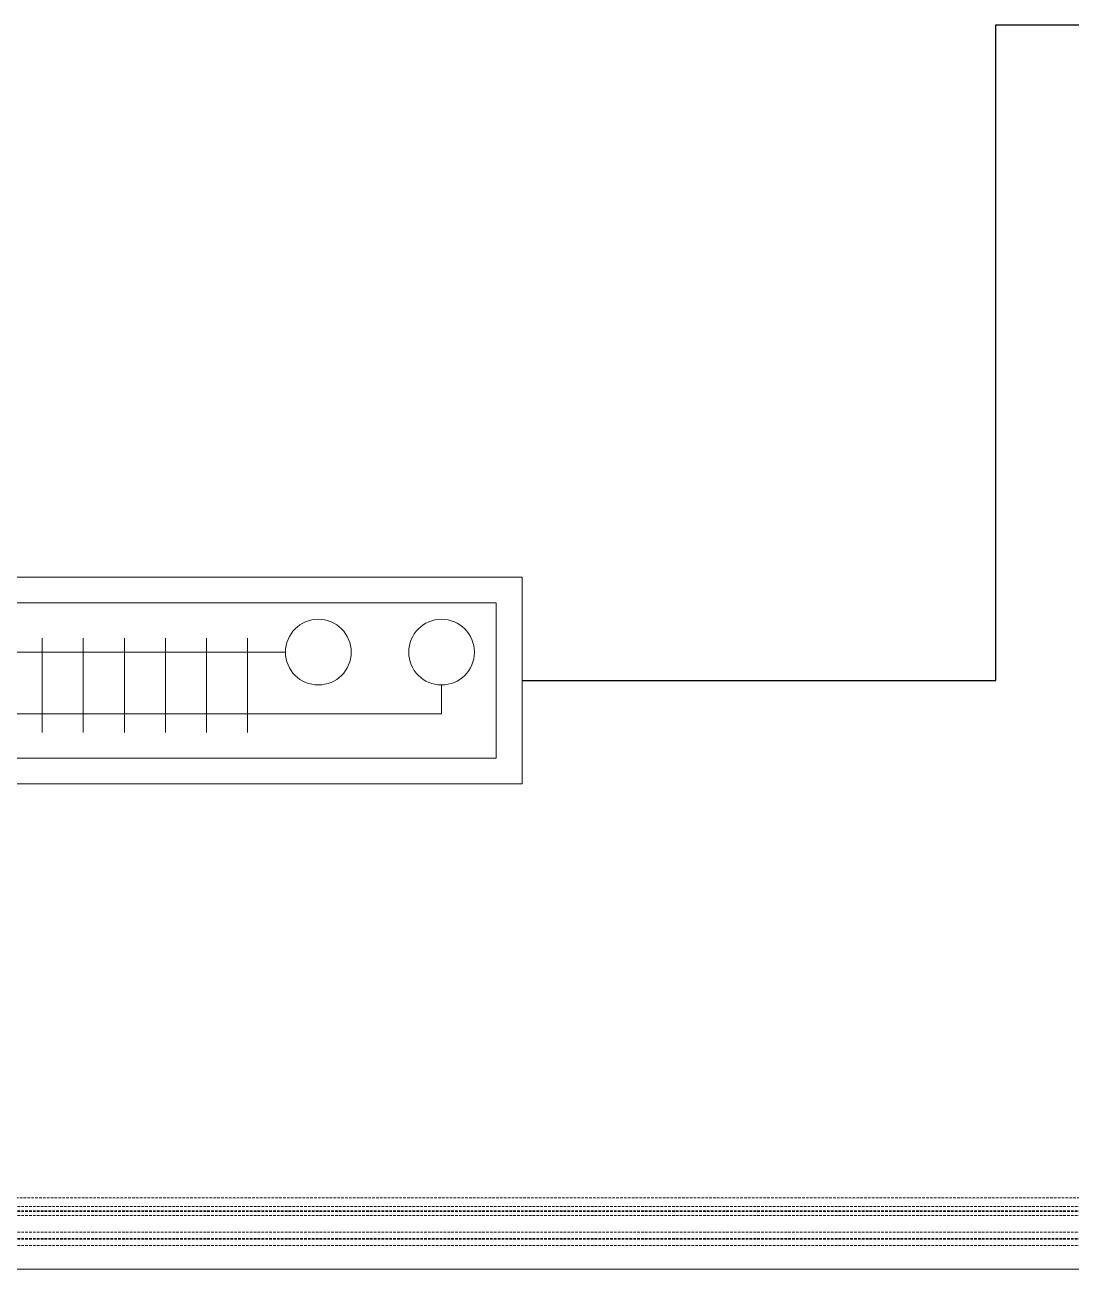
# Model space of a CAD drawing. Extents: x -1457 to 23780, y -2071 to 4205.
# Drawn here: x 2474.1 to 2575.4, y 320 to 440.5 of the extents above; entities that cross this region are included whole.
import ezdxf

# ---------------------------------------------------------------- set-up
doc = ezdxf.new("R2010")
doc.units = 0
doc.header["$MEASUREMENT"] = 0
doc.linetypes.add('HIDDEN', pattern=[0.375, 0.25, -0.125])
doc.layers.get('0').update_dxf_attribs({"color": 9, "lineweight": 9})
for name, color, linetype, lineweight in [('E-KABLO', 7, 'Continuous', 30), ('M-TEFRIS2-015', 129, 'Continuous', 9), ('T-KONVEKTOR', 220, 'Continuous', 9)]:
    doc.layers.add(name, color=color, linetype=linetype, lineweight=lineweight)

# ---------------------------------------------------------------- blocks, each defined once
blk = doc.blocks.new('A$C4B7F52E3')
for p, q in [((250, 89.48), (0, 89.47)), ((250, 89.47), (0, 89.48)), ((250, 69.47), (250, 89.47)), ((0, 69.47), (250, 69.47))]:
    blk.add_line(p, q)
at = {"color": 252}
for p, q in [((203.55, 84.5), (203.55, 75.36)), ((207.52, 84.5), (207.52, 75.36)), ((211.5, 84.5), (211.5, 75.36)), ((215.48, 84.5), (215.48, 75.36)), ((219.45, 84.5), (219.45, 75.36)), ((223.43, 84.5), (223.43, 75.36)), ((242.21, 82.69), (197.7, 82.69)), ((242.21, 79.91), (242.21, 82.69)), ((227.1, 76.72), (194.25, 76.73))]:
    blk.add_line(p, q, dxfattribs=at)
blk.add_lwpolyline([(247.51, 86.99), (247.51, 71.95), (2.49, 71.95), (2.49, 86.99)], close=True)
for centre in [(230.28, 76.72), (242.21, 76.72)]:
    blk.add_circle(centre, 3.18, dxfattribs=at)

msp = doc.modelspace()

# ---------------------------------------------------------------- linework, layer by layer
at = {"layer": 'E-KABLO', "color": 6}
for p, q in [((2568.13, 377.01), (2568.13, 440.52)), ((2568.13, 440.52), (2678.43, 440.52)), ((2522.25, 377.01), (2568.13, 377.01))]:
    msp.add_line(p, q, dxfattribs=at)
at = {"layer": 'M-TEFRIS2-015', "linetype": 'HIDDEN', "lineweight": 0}
for p, q in [((3319.5, 326.92), (1724.23, 326.92)), ((2621.03, 326.05), (2417.76, 326.05)), ((2621.03, 325.65), (2417.76, 325.65)), ((2621.03, 325.58), (2417.76, 325.58)), ((2621.03, 325.18), (2417.76, 325.18)), ((2621.03, 323.58), (2417.76, 323.58)), ((2621.03, 322.98), (2417.76, 322.98)), ((2621.03, 322.9), (2417.76, 322.9)), ((2621.03, 322.3), (2417.76, 322.3)), ((3319.5, 320), (1719.67, 320)), ((1719.67, 320), (3319.5, 320))]:
    msp.add_line(p, q, dxfattribs=at)

# ---------------------------------------------------------------- block references
at = {"layer": 'T-KONVEKTOR', "xscale": -1, "rotation": 180}
msp.add_blockref('A$C4B7F52E3', (2272.25, 456.48), dxfattribs=at)

doc.saveas('drawing.dxf')
